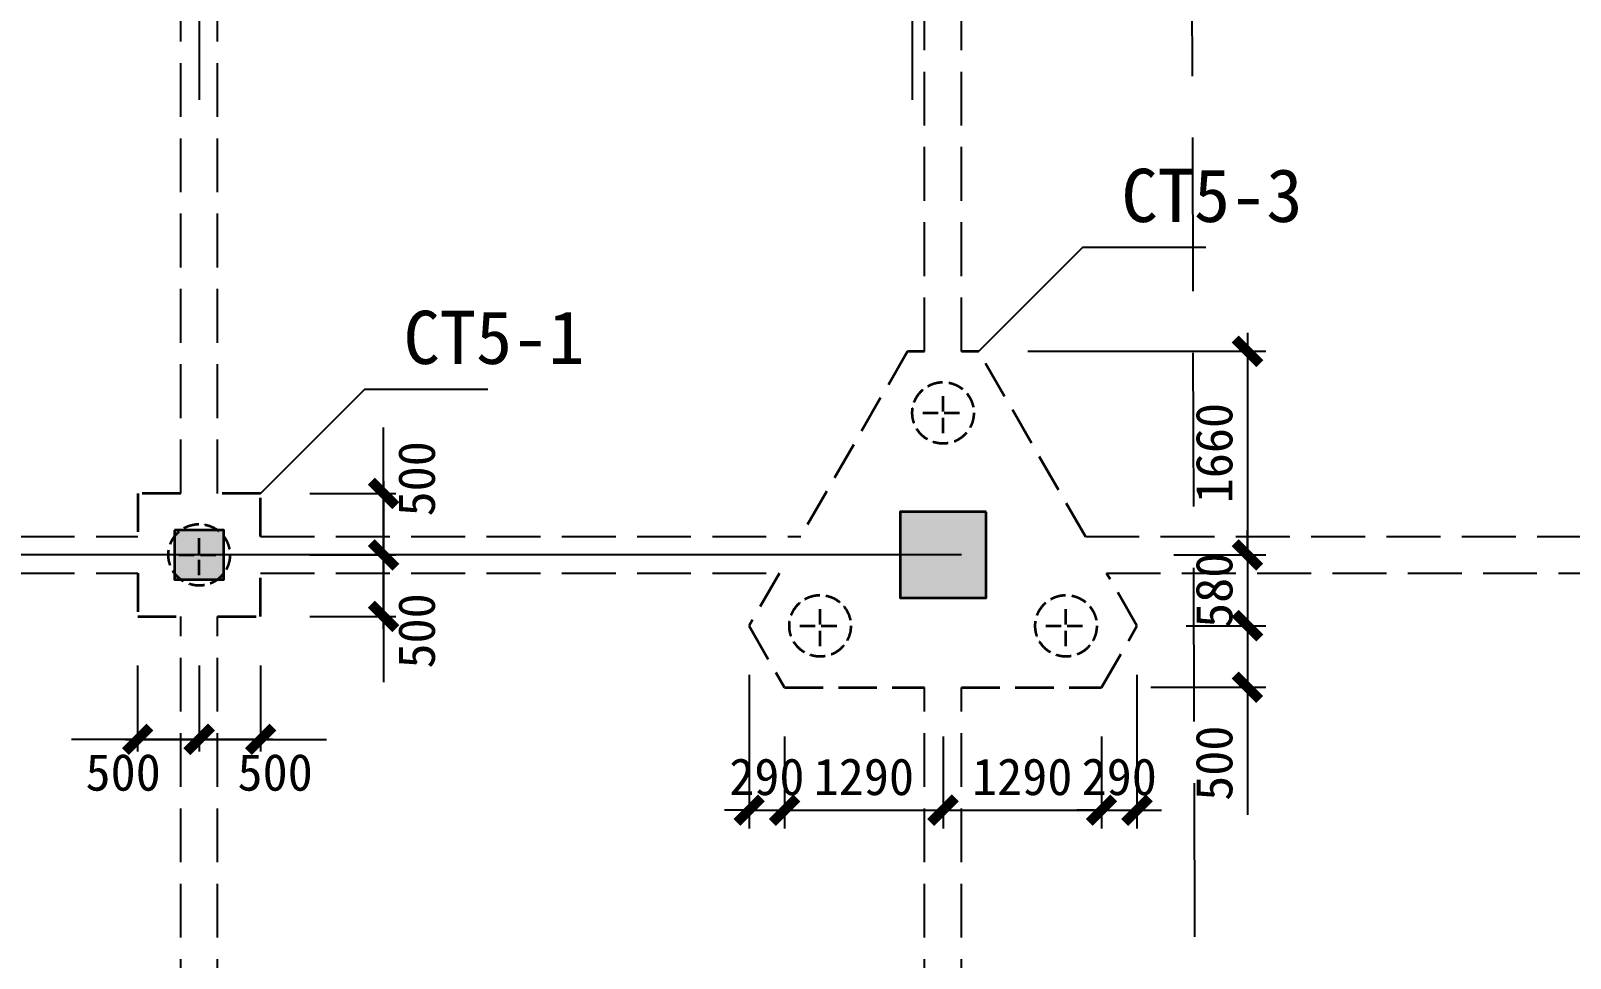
# Model space of a CAD drawing. Header units: millimetres. Extents: x -8252 to 341964, y -299084 to 206355.
# Drawn here: x 151364 to 163884, y 20486 to 28029 of the extents above; entities that cross this region are included whole.
import ezdxf

# ---------------------------------------------------------------- set-up
doc = ezdxf.new("R2010")
doc.units = ezdxf.units.MM
doc.header["$LTSCALE"] = 500
doc.header["$PDMODE"] = 2
doc.header["$PDSIZE"] = 200
doc.linetypes.add('DASH', pattern=[0.35, 0.25, -0.1])
doc.linetypes.add('DASHDOT', pattern=[25.4, 12.7, -6.35, 0, -6.35])
for name, color, linetype in [('dim____', 70, 'Continuous'), ('DOTE', 20, 'DASHDOT'), ('txt', 7, 'Continuous')]:
    doc.layers.add(name, color=color, linetype=linetype)
for name, color, linetype, lineweight in [('kz', 50, 'Continuous', 25), ('s117', 4, 'Continuous', 25), ('s121', 2, 'Continuous', 35), ('zkz', 200, 'Continuous', 35)]:
    doc.layers.add(name, color=color, linetype=linetype, lineweight=lineweight)
doc.styles.add('宋体', font='')
doc.styles.get('宋体').set_extended_font_data('宋体')
doc.dimstyles.new('ISO-25', dxfattribs={"dimtxt": 2.5, "dimasz": 2.5, "dimexe": 1.25, "dimexo": 0.625, "dimtad": 1, "dimtxsty": 'Standard', "dimcen": 2.5, "dimadec": 0, "dimazin": 0, "dimtfac": 1, "dimtmove": 0, "dimatfit": 3, "dimfxl": 1, "dimarcsym": 0})

# ---------------------------------------------------------------- blocks, each defined once
blk = doc.blocks.new('_ArchTick')
at = {"color": 0, "linetype": 'ByBlock', "const_width": 0.4}
blk.add_lwpolyline([(-0.5, -0.5), (0.5, 0.5)], dxfattribs=at)
blk = doc.blocks.new('*D120')
at = {"layer": 'Defpoints', "color": 0, "transparency": 16777216}
for p in [(153233, 23766), (154233, 23766), (153233, 23266)]:
    blk.add_point(p, dxfattribs=at)
at = {"layer": 'dim____', "color": 0, "lineweight": -2, "transparency": 16777216}
for p, q in [((154233, 23766), (154233, 24803)), ((153633, 23766), (154333, 23766)), ((154233, 23166), (154233, 23766)), ((153633, 23266), (154333, 23266))]:
    blk.add_line(p, q, dxfattribs=at)
at = {"layer": 'dim____', "color": 0, "lineweight": -2, "transparency": 16777216, "xscale": 200, "yscale": 200, "zscale": 200}
for p, rotation in [((154233, 23766), 90), ((154233, 23266), 270)]:
    blk.add_blockref('_ArchTick', p, dxfattribs=dict(at, rotation=rotation))
at = {"layer": 'dim____', "color": 7, "transparency": 16777216, "insert": (154503, 24385), "char_height": 300, "attachment_point": 5, "rotation": 90, "style": '宋体'}
blk.add_mtext('500', dxfattribs=at)
blk = doc.blocks.new('*D121')
at = {"layer": 'Defpoints', "color": 0, "transparency": 16777216}
for p in [(153233, 24266), (153233, 23766), (154233, 23766)]:
    blk.add_point(p, dxfattribs=at)
at = {"layer": 'dim____', "color": 0, "lineweight": -2, "transparency": 16777216}
for p, q in [((154233, 24366), (154233, 23766)), ((153633, 24266), (154333, 24266)), ((153633, 23766), (154333, 23766)), ((154233, 23766), (154233, 22730))]:
    blk.add_line(p, q, dxfattribs=at)
at = {"layer": 'dim____', "color": 0, "lineweight": -2, "transparency": 16777216, "xscale": 200, "yscale": 200, "zscale": 200}
for p, rotation in [((154233, 24266), 90), ((154233, 23766), 270)]:
    blk.add_blockref('_ArchTick', p, dxfattribs=dict(at, rotation=rotation))
at = {"layer": 'dim____', "color": 7, "transparency": 16777216, "insert": (154503, 23148), "char_height": 300, "attachment_point": 5, "rotation": 90, "style": '宋体'}
blk.add_mtext('500', dxfattribs=at)
blk = doc.blocks.new('*D122')
at = {"layer": 'Defpoints', "color": 0, "transparency": 16777216}
for p in [(152233, 23266), (152733, 23266), (152733, 22266)]:
    blk.add_point(p, dxfattribs=at)
at = {"layer": 'dim____', "color": 0, "lineweight": -2, "transparency": 16777216}
for p, q in [((152233, 22866), (152233, 22166)), ((152733, 22866), (152733, 22166)), ((152133, 22266), (152733, 22266)), ((152733, 22266), (153770, 22266))]:
    blk.add_line(p, q, dxfattribs=at)
at = {"layer": 'dim____', "color": 0, "lineweight": -2, "transparency": 16777216, "xscale": 200, "yscale": 200, "zscale": 200, "rotation": 180}
blk.add_blockref('_ArchTick', (152233, 22266), dxfattribs=at)
at = {"layer": 'dim____', "color": 0, "lineweight": -2, "transparency": 16777216, "xscale": 200, "yscale": 200, "zscale": 200}
blk.add_blockref('_ArchTick', (152733, 22266), dxfattribs=at)
at = {"layer": 'dim____', "color": 7, "transparency": 16777216, "insert": (153351, 21996), "char_height": 300, "attachment_point": 5, "style": '宋体'}
blk.add_mtext('500', dxfattribs=at)
blk = doc.blocks.new('*D123')
at = {"layer": 'Defpoints', "color": 0, "transparency": 16777216}
for p in [(152733, 23266), (153233, 23266), (152733, 22266)]:
    blk.add_point(p, dxfattribs=at)
at = {"layer": 'dim____', "color": 0, "lineweight": -2, "transparency": 16777216}
for p, q in [((152733, 22866), (152733, 22166)), ((153233, 22866), (153233, 22166)), ((152733, 22266), (151696, 22266)), ((153333, 22266), (152733, 22266))]:
    blk.add_line(p, q, dxfattribs=at)
at = {"layer": 'dim____', "color": 0, "lineweight": -2, "transparency": 16777216, "xscale": 200, "yscale": 200, "zscale": 200, "rotation": 180}
blk.add_blockref('_ArchTick', (152733, 22266), dxfattribs=at)
at = {"layer": 'dim____', "color": 0, "lineweight": -2, "transparency": 16777216, "xscale": 200, "yscale": 200, "zscale": 200}
blk.add_blockref('_ArchTick', (153233, 22266), dxfattribs=at)
at = {"layer": 'dim____', "color": 7, "transparency": 16777216, "insert": (152115, 21996), "char_height": 300, "attachment_point": 5, "style": '宋体'}
blk.add_mtext('500', dxfattribs=at)
blk = doc.blocks.new('*D483')
at = {"layer": 'Defpoints', "color": 0, "transparency": 16777216}
for p in [(157206, 23190), (157494, 22690), (157494, 21690)]:
    blk.add_point(p, dxfattribs=at)
at = {"layer": 'dim____', "color": 0, "lineweight": -2, "transparency": 16777216}
for p, q in [((157206, 22790), (157206, 21540)), ((157494, 22290), (157494, 21540)), ((157206, 21690), (157006, 21690)), ((157206, 21690), (157494, 21690)), ((157494, 21690), (157694, 21690))]:
    blk.add_line(p, q, dxfattribs=at)
at = {"layer": 'dim____', "color": 0, "lineweight": -2, "transparency": 16777216, "xscale": 200, "yscale": 200, "zscale": 200}
blk.add_blockref('_ArchTick', (157206, 21690), dxfattribs=at)
at = {"layer": 'dim____', "color": 0, "lineweight": -2, "transparency": 16777216, "xscale": 200, "yscale": 200, "zscale": 200, "rotation": 180}
blk.add_blockref('_ArchTick', (157494, 21690), dxfattribs=at)
at = {"layer": 'dim____', "color": 7, "transparency": 16777216, "insert": (157350, 21960), "char_height": 300, "attachment_point": 5, "style": '宋体'}
blk.add_mtext('290', dxfattribs=at)
blk = doc.blocks.new('*D484')
at = {"layer": 'Defpoints', "color": 0, "transparency": 16777216}
for p in [(157494, 22690), (158783, 22690), (158783, 21690)]:
    blk.add_point(p, dxfattribs=at)
at = {"layer": 'dim____', "color": 0, "lineweight": -2, "transparency": 16777216}
for p, q in [((157494, 22290), (157494, 21540)), ((158783, 22290), (158783, 21540)), ((157344, 21690), (158933, 21690))]:
    blk.add_line(p, q, dxfattribs=at)
at = {"layer": 'dim____', "color": 0, "lineweight": -2, "transparency": 16777216, "xscale": 200, "yscale": 200, "zscale": 200, "rotation": 180}
blk.add_blockref('_ArchTick', (157494, 21690), dxfattribs=at)
at = {"layer": 'dim____', "color": 0, "lineweight": -2, "transparency": 16777216, "xscale": 200, "yscale": 200, "zscale": 200}
blk.add_blockref('_ArchTick', (158783, 21690), dxfattribs=at)
at = {"layer": 'dim____', "color": 7, "transparency": 16777216, "insert": (158139, 21960), "char_height": 300, "attachment_point": 5, "style": '宋体'}
blk.add_mtext('1290', dxfattribs=at)
blk = doc.blocks.new('*D485')
at = {"layer": 'Defpoints', "color": 0, "transparency": 16777216}
for p in [(158783, 22690), (160072, 22690), (160072, 21690)]:
    blk.add_point(p, dxfattribs=at)
at = {"layer": 'dim____', "color": 0, "lineweight": -2, "transparency": 16777216}
for p, q in [((158783, 22290), (158783, 21540)), ((160072, 22290), (160072, 21540)), ((158633, 21690), (160222, 21690))]:
    blk.add_line(p, q, dxfattribs=at)
at = {"layer": 'dim____', "color": 0, "lineweight": -2, "transparency": 16777216, "xscale": 200, "yscale": 200, "zscale": 200, "rotation": 180}
blk.add_blockref('_ArchTick', (158783, 21690), dxfattribs=at)
at = {"layer": 'dim____', "color": 0, "lineweight": -2, "transparency": 16777216, "xscale": 200, "yscale": 200, "zscale": 200}
blk.add_blockref('_ArchTick', (160072, 21690), dxfattribs=at)
at = {"layer": 'dim____', "color": 7, "transparency": 16777216, "insert": (159427, 21960), "char_height": 300, "attachment_point": 5, "style": '宋体'}
blk.add_mtext('1290', dxfattribs=at)
blk = doc.blocks.new('*D486')
at = {"layer": 'Defpoints', "color": 0, "transparency": 16777216}
for p in [(160360, 23190), (160072, 22690), (160360, 21690)]:
    blk.add_point(p, dxfattribs=at)
at = {"layer": 'dim____', "color": 0, "lineweight": -2, "transparency": 16777216}
for p, q in [((160360, 22790), (160360, 21540)), ((160072, 22290), (160072, 21540)), ((160072, 21690), (159872, 21690)), ((160072, 21690), (160360, 21690)), ((160360, 21690), (160560, 21690))]:
    blk.add_line(p, q, dxfattribs=at)
at = {"layer": 'dim____', "color": 0, "lineweight": -2, "transparency": 16777216, "xscale": 200, "yscale": 200, "zscale": 200}
blk.add_blockref('_ArchTick', (160072, 21690), dxfattribs=at)
at = {"layer": 'dim____', "color": 0, "lineweight": -2, "transparency": 16777216, "xscale": 200, "yscale": 200, "zscale": 200, "rotation": 180}
blk.add_blockref('_ArchTick', (160360, 21690), dxfattribs=at)
at = {"layer": 'dim____', "color": 7, "transparency": 16777216, "insert": (160216, 21960), "char_height": 300, "attachment_point": 5, "style": '宋体'}
blk.add_mtext('290', dxfattribs=at)
blk = doc.blocks.new('*D487')
at = {"layer": 'Defpoints', "color": 0, "transparency": 16777216}
for p in [(159072, 25422), (160259, 23766), (161259, 23766)]:
    blk.add_point(p, dxfattribs=at)
at = {"layer": 'dim____', "color": 0, "lineweight": -2, "transparency": 16777216}
for p, q in [((161259, 25572), (161259, 23616)), ((159472, 25422), (161409, 25422)), ((160659, 23766), (161409, 23766))]:
    blk.add_line(p, q, dxfattribs=at)
at = {"layer": 'dim____', "color": 0, "lineweight": -2, "transparency": 16777216, "xscale": 200, "yscale": 200, "zscale": 200}
for p, rotation in [((161259, 25422), 90), ((161259, 23766), 270)]:
    blk.add_blockref('_ArchTick', p, dxfattribs=dict(at, rotation=rotation))
at = {"layer": 'dim____', "color": 7, "transparency": 16777216, "insert": (160989, 24594), "char_height": 300, "attachment_point": 5, "rotation": 90, "style": '宋体'}
blk.add_mtext('1660', dxfattribs=at)
blk = doc.blocks.new('*D488')
at = {"layer": 'Defpoints', "color": 0, "transparency": 16777216}
for p in [(160259, 23766), (160360, 23190), (161259, 23190)]:
    blk.add_point(p, dxfattribs=at)
at = {"layer": 'dim____', "color": 0, "lineweight": -2, "transparency": 16777216}
for p, q in [((161259, 23766), (161259, 23966)), ((160659, 23766), (161409, 23766)), ((161259, 23766), (161259, 23190)), ((160760, 23190), (161409, 23190)), ((161259, 23190), (161259, 22990))]:
    blk.add_line(p, q, dxfattribs=at)
at = {"layer": 'dim____', "color": 0, "lineweight": -2, "transparency": 16777216, "xscale": 200, "yscale": 200, "zscale": 200}
for p, rotation in [((161259, 23766), 270), ((161259, 23190), 90)]:
    blk.add_blockref('_ArchTick', p, dxfattribs=dict(at, rotation=rotation))
at = {"layer": 'dim____', "color": 7, "transparency": 16777216, "insert": (160989, 23478), "char_height": 300, "attachment_point": 5, "rotation": 90, "style": '宋体'}
blk.add_mtext('580', dxfattribs=at)
blk = doc.blocks.new('*D489')
at = {"layer": 'Defpoints', "color": 0, "transparency": 16777216}
for p in [(160360, 23190), (160072, 22690), (161259, 22690)]:
    blk.add_point(p, dxfattribs=at)
at = {"layer": 'dim____', "color": 0, "lineweight": -2, "transparency": 16777216}
for p, q in [((161259, 23340), (161259, 22690)), ((160760, 23190), (161409, 23190)), ((160472, 22690), (161409, 22690)), ((161259, 22690), (161259, 21653))]:
    blk.add_line(p, q, dxfattribs=at)
at = {"layer": 'dim____', "color": 0, "lineweight": -2, "transparency": 16777216, "xscale": 200, "yscale": 200, "zscale": 200}
for p, rotation in [((161259, 23190), 90), ((161259, 22690), 270)]:
    blk.add_blockref('_ArchTick', p, dxfattribs=dict(at, rotation=rotation))
at = {"layer": 'dim____', "color": 7, "transparency": 16777216, "insert": (160989, 22072), "char_height": 300, "attachment_point": 5, "rotation": 90, "style": '宋体'}
blk.add_mtext('500', dxfattribs=at)

msp = doc.modelspace()

# ---------------------------------------------------------------- hatches: boundary and pattern name
at = {"layer": 'kz'}
h = msp.add_hatch(color=52, dxfattribs=at)
h.dxf.hatch_style = 1
h.paths.add_polyline_path([(159133.088, 24116.423), (158433.088, 24116.423), (158433.088, 23416.423), (159133.088, 23416.423)])
h = msp.add_hatch(color=52, dxfattribs=at)
h.dxf.hatch_style = 1
h.paths.add_polyline_path([(152533.088, 23966.423), (152533.088, 23566.423), (152933.088, 23566.423), (152933.088, 23966.423)])

# ---------------------------------------------------------------- linework, layer by layer
at = {"linetype": 'DASH', "ltscale": 10}
msp.add_lwpolyline([(146051.838, 56966.741), (160728.002, 56910.253), (160838.175, 17222.594), (146162.011, 17279.082)], close=True, dxfattribs=at)
at = {"layer": 'DOTE', "ltscale": 5}
for p, q in [((152733.088, 59216.423), (152733.088, -2133.577)), ((158533.088, 59216.423), (158533.088, -2133.577)), ((222433.088, 23766.423), (143483.088, 23766.423))]:
    msp.add_line(p, q, dxfattribs=at)
at = {"layer": 'kz', "lineweight": 35}
for points in [[(159133.088, 24116.423), (158433.088, 24116.423), (158433.088, 23416.423), (159133.088, 23416.423)], [(152533.088, 23966.423), (152533.088, 23566.423), (152933.088, 23566.423), (152933.088, 23966.423)]]:
    msp.add_lwpolyline(points, close=True, dxfattribs=at)
at = {"layer": 's117', "linetype": 'DASH', "ltscale": 3.5}
for p, q in [((152583.088, 24266.423), (152583.088, 31366.423)), ((152883.088, 24266.423), (152883.088, 31366.423)), ((158633.088, 25421.124), (158633.088, 30789.073)), ((158933.088, 25421.124), (158933.088, 30789.073)), ((147608.088, 23916.423), (152233.088, 23916.423)), ((153233.088, 23916.423), (157625.675, 23916.423)), ((159940.503, 23916.423), (164933.088, 23916.423)), ((147608.088, 23616.423), (152233.088, 23616.423)), ((153233.088, 23616.423), (157452.47, 23616.423)), ((160113.708, 23616.423), (164933.088, 23616.423)), ((152583.088, 18816.423), (152583.088, 23266.423)), ((152883.088, 18816.423), (152883.088, 23266.423)), ((158633.088, 18816.423), (158633.088, 22689.073)), ((158933.088, 18816.423), (158933.088, 22689.073))]:
    msp.add_line(p, q, dxfattribs=at)
at = {"layer": 's121', "linetype": 'DASH', "ltscale": 2.5}
for points in [[(158633.088, 25421.124), (158494.413, 25421.124), (157625.675, 23916.423)], [(159940.503, 23916.423), (159071.763, 25421.124), (158933.088, 25421.124)], [(152583.088, 24266.423), (152233.088, 24266.423), (152233.088, 23916.423)], [(153233.088, 23916.423), (153233.088, 24266.423), (152883.088, 24266.423)], [(152233.088, 23616.423), (152233.088, 23266.423), (152583.088, 23266.423)], [(152883.088, 23266.423), (153233.088, 23266.423), (153233.088, 23616.423)], [(157452.47, 23616.423), (157205.738, 23189.072), (157494.413, 22689.072), (158633.088, 22689.073)], [(158933.088, 22689.073), (160071.764, 22689.074), (160360.439, 23189.074), (160113.708, 23616.423)]]:
    msp.add_lwpolyline(points, dxfattribs=at)
at = {"layer": 'txt'}
for points in [[(159071.763, 25421.124), (159920.291, 26269.653), (160920.291, 26269.653)], [(153233.088, 24266.423), (154081.616, 25114.951), (155081.616, 25114.951)]]:
    msp.add_lwpolyline(points, dxfattribs=at)
at = {"layer": 'zkz', "linetype": 'DASH'}
for p, q in [((158783.088, 24756.124), (158783.088, 25086.124)), ((158618.088, 24921.124), (158948.088, 24921.124)), ((152733.088, 23601.423), (152733.088, 23931.423)), ((152568.088, 23766.423), (152898.088, 23766.423)), ((157783.088, 23024.074), (157783.088, 23354.074)), ((159783.088, 23024.074), (159783.088, 23354.074)), ((157618.088, 23189.074), (157948.088, 23189.074)), ((159618.088, 23189.074), (159948.088, 23189.074))]:
    msp.add_line(p, q, dxfattribs=at)
for centre in [(158783.088, 24921.124), (152733.088, 23766.423), (157783.088, 23189.074), (159783.088, 23189.074)]:
    msp.add_circle(centre, 250, dxfattribs=at)

# ---------------------------------------------------------------- texts
at = {"layer": 'txt', "char_height": 433, "width": 1000, "attachment_point": 5}
for s, insert in [('CT5-3', (160970.452, 26686.386)), ('CT5-1', (155131.778, 25531.684))]:
    msp.add_mtext(s, dxfattribs=dict(at, insert=insert))

# ---------------------------------------------------------------- dimensions: what is measured, and where the dimension line sits
at = {"layer": 'dim____'}
for base, p1, p2, picture, middle in [((161259.014, 23766.423), (159071.578, 25422.124), (160259.014, 23766.423), '*D487', (160989.014, 24594.273)), ((161259.014, 23190.073), (160259.014, 23766.423), (160360.252, 23190.073), '*D488', (160989.014, 23478.248))]:
    dim = msp.add_linear_dim(base=base, p1=p1, p2=p2, angle=90, dimstyle='ISO-25', override={"dimtxt": 300, "dimasz": 200, "dimexe": 150, "dimexo": 400, "dimgap": 120, "dimtad": 1, "dimrnd": 10, "dimtxsty": '宋体', "dimblk1": 'ArchTick', "dimblk2": 'ArchTick', "dimsah": 1, "dimdle": 150, "dimclrt": 7, "dimtix": 1, "dimtmove": 0}, dxfattribs=at)
    dim.commit()
    dim.dimension.update_dxf_attribs({"geometry": picture, "text_midpoint": middle})
for p1, p2, distance, picture, middle in [((153233.088, 23266.423), (153233.088, 23766.423), -1000, '*D120', (154503.088, 24384.747)), ((153233.088, 24266.423), (153233.088, 23766.423), 1000, '*D121', (154503.088, 23148.099)), ((153233.088, 23266.423), (152733.088, 23266.423), 1000, '*D123', (152114.764, 21996.423)), ((152233.088, 23266.423), (152733.088, 23266.423), -1000, '*D122', (153351.412, 21996.423))]:
    dim = msp.add_aligned_dim(p1=p1, p2=p2, distance=distance, dimstyle='ISO-25', override={"dimtxt": 300, "dimasz": 200, "dimexe": 100, "dimexo": 400, "dimgap": 120, "dimtad": 2, "dimrnd": 10, "dimtxsty": '宋体', "dimblk1": 'ArchTick', "dimblk2": 'ArchTick', "dimsah": 1, "dimdle": 100, "dimclrt": 7}, dxfattribs=at)
    dim.commit()
    dim.dimension.update_dxf_attribs({"geometry": picture, "text_midpoint": middle})
dim = msp.add_linear_dim(base=(161259.014, 22690.073), p1=(160360.252, 23190.073), p2=(160071.578, 22690.073), angle=90, dimstyle='ISO-25', override={"dimtxt": 300, "dimasz": 200, "dimexe": 150, "dimexo": 400, "dimgap": 120, "dimrnd": 10, "dimtxsty": '宋体', "dimblk1": 'ArchTick', "dimblk2": 'ArchTick', "dimsah": 1, "dimdle": 150, "dimclrt": 7, "dimtix": 1}, dxfattribs=at)
dim.commit()
dim.dimension.update_dxf_attribs({"geometry": '*D489', "text_midpoint": (161259.014, 22071.749), "dimtype": 160})
for base, p1, p2, picture, middle in [((157494.227, 21690.072), (157205.553, 23190.072), (157494.227, 22690.072), '*D483', (157349.89, 21960.072)), ((160360.252, 21690.072), (160071.578, 22690.073), (160360.252, 23190.073), '*D486', (160215.915, 21960.072)), ((158783.088, 21690.072), (157494.227, 22690.072), (158783.088, 22690.072), '*D484', (158138.657, 21960.072)), ((160071.578, 21690.072), (158783.088, 22690.072), (160071.578, 22690.073), '*D485', (159427.333, 21960.072))]:
    dim = msp.add_linear_dim(base=base, p1=p1, p2=p2, dimstyle='ISO-25', override={"dimtxt": 300, "dimasz": 200, "dimexe": 150, "dimexo": 400, "dimgap": 120, "dimtad": 1, "dimrnd": 10, "dimtxsty": '宋体', "dimblk1": 'ArchTick', "dimblk2": 'ArchTick', "dimsah": 1, "dimdle": 150, "dimclrt": 7, "dimtix": 1, "dimtmove": 0}, dxfattribs=at)
    dim.commit()
    dim.dimension.update_dxf_attribs({"geometry": picture, "text_midpoint": middle})

doc.saveas('drawing.dxf')
